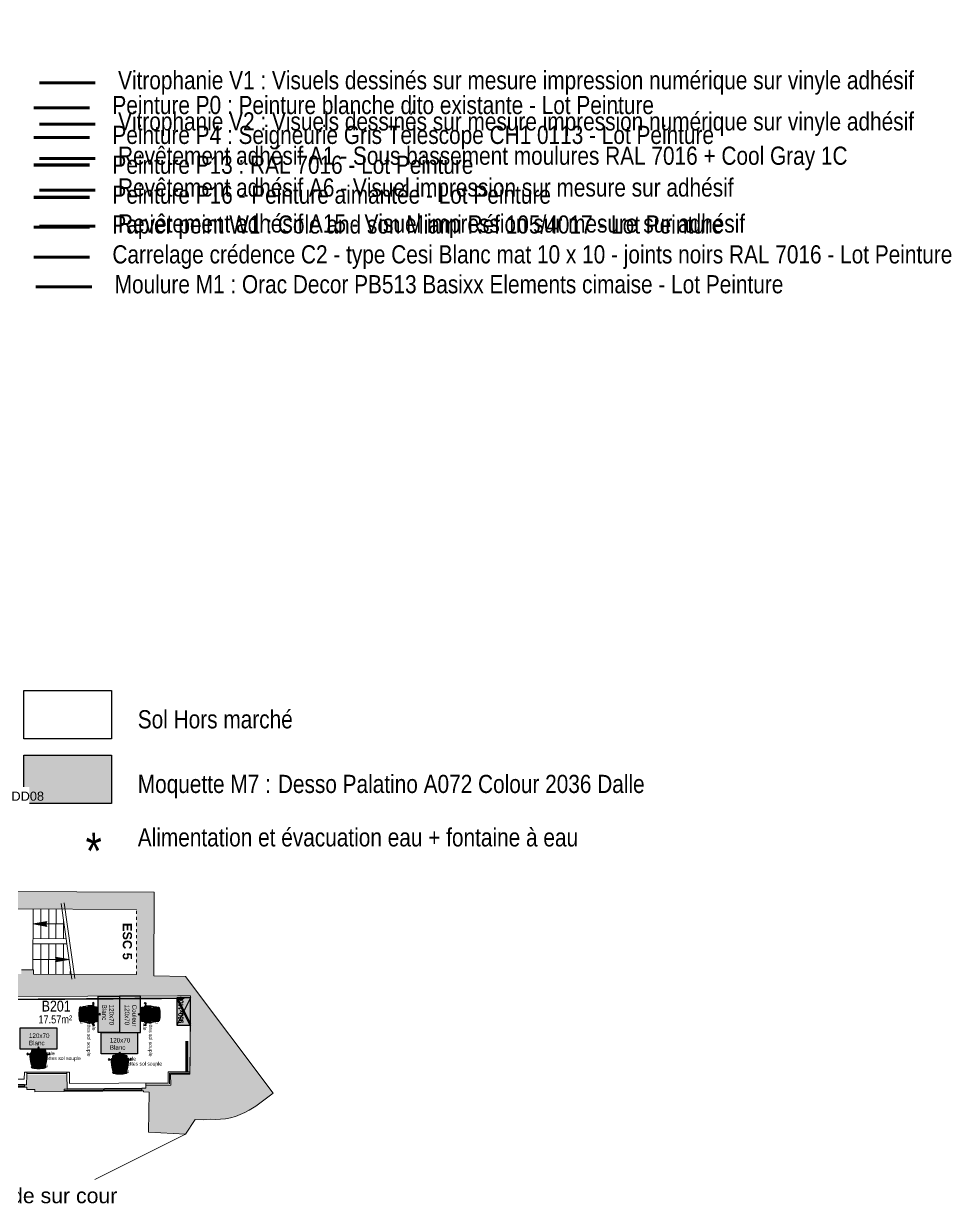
# Model space of a CAD drawing. Extents: x -29.7 to 23.3, y -8.6 to 57.6.
# Drawn here: x -7.77 to 22.75, y 18.77 to 57.59 of the extents above; entities that cross this region are included whole.
import ezdxf
from ezdxf import colors
from ezdxf.entities.mleader import LeaderData, LeaderLine
from ezdxf.enums import TextEntityAlignment as Align
from ezdxf.math import Vec2, Vec3

# ---------------------------------------------------------------- set-up
doc = ezdxf.new("R2010")
doc.units = 0
doc.header["$LTSCALE"] = 0.001
for name, pattern in [('AXES2', [28.575, 19.05, -3.175, 3.175, -3.175]), ('CACHE', [0.375, 0.25, -0.125]), ('CACHE2', [4.7625, 3.175, -1.5875]), ('HIDDEN', [9.525, 6.35, -3.175])]:
    doc.linetypes.add(name, pattern=pattern)
doc.layers.get('0').update_dxf_attribs({"lineweight": 5})
for name, color, linetype in [('01-FAC_CHASSIS EXI', 4, 'Continuous'), ('01-STR_MACONNERIE_HACH', 252, 'Continuous'), ('A-Etiq_Mob', 7, 'Continuous'), ('A-Etiquettes', 7, 'Continuous'), ('A-legende', 7, 'Continuous'), ('A-mobilier', 252, 'Continuous'), ('A-MobilierAQ', 7, 'Continuous'), ('A-num pièce', 1, 'Continuous')]:
    doc.layers.add(name, color=color, linetype=linetype)
doc.layers.add('02-ISOLATION', color=6, linetype='ISOLATION', lineweight=5)
for name, color, linetype, true_color in [('A-cote', 7, 'Continuous', 0x425746), ('A-Détails', 7, 'Continuous', 0x00a500), ('A-MOQUETTE', 7, 'Continuous', 0xe5ecff), ('A-signalétique', 7, 'Continuous', 0x666666), ('couleur siege', 1, 'Continuous', 0xff0000)]:
    doc.layers.add(name, color=color, linetype=linetype, true_color=true_color)
doc.layers.add('A-projet', color=7, linetype='Continuous', lineweight=5, true_color=0x5b6280)
doc.styles.add('ARIAL', font='arial.ttf')
doc.styles.add('COTE 100', font='arial.ttf', dxfattribs={"height": 0.15})
doc.styles.add('ROMAND', font='romand__.ttf', dxfattribs={"width": 0.7})
doc.styles.get("Standard").update_dxf_attribs({"font": 'ARIALN.TTF'})
doc.styles.add('Y_TXT_COT', font='arial.ttf', dxfattribs={"height": 0.2})
doc.linetypes.add('ISOLATION', pattern='A,0.00254,-2.54,[134,ltypeshp.shx,S=2.54,R=0,X=-2.54,Y=0],-5.08,[134,ltypeshp.shx,S=2.54,R=180,X=2.54,Y=0],-2.54', length=10.16254)

# ---------------------------------------------------------------- blocks, each defined once
blk = doc.blocks.new('Xref-R2-2018-11')
h = blk.add_hatch(color=256)
h.dxf.hatch_style = 1
h.paths.add_polyline_path([(-4.278, 21.178), (-4.728, 21.1), (-4.279, 21.017), (-4.306, 21.098)])
h = blk.add_hatch(color=256)
h.dxf.hatch_style = 1
h.paths.add_polyline_path([(-3.996, 19.846), (-3.546, 19.924), (-3.995, 20.007), (-3.968, 19.926)])
at = {"layer": '01-STR_MACONNERIE_HACH'}
h = blk.add_hatch(color=256, dxfattribs=at)
h.dxf.hatch_style = 1
h.paths.add_polyline_path([(-4.836, 16.136), (-4.936, 16.136), (-4.946, 15.806), (-5.016, 15.806), (-5.016, 15.726), (-4.932, 15.726), (-4.932, 15.652), (-4.669, 15.652), (-4.669, 15.576), (-3.706, 15.585), (-3.706, 15.665), (-3.613, 15.666), (-3.617, 16.14)], flags=17)
h.paths.add_polyline_path([(-7.925, 16.194), (-9.339, 16.216), (-9.312, 17.916), (-7.898, 17.894)], flags=16)
h.paths.add_polyline_path([(-13.248, 17.273), (-13.246, 17.355), (-13.326, 17.357), (-13.329, 17.259), (-13.391, 17.26), (-13.399, 16.927), (-13.508, 16.93), (-13.541, 15.475), (-12.378, 15.485), (-12.099, 15.493), (-12.101, 15.595), (-11.795, 15.597), (-11.795, 15.651), (-11.705, 15.652), (-11.706, 15.732), (-11.796, 15.731), (-11.8, 16.273), (-12.641, 16.267), (-12.618, 17.258)])
h.paths.add_polyline_path([(-13.084, 23.877), (-13.082, 23.941), (-13.242, 23.944), (-13.268, 22.819), (-13.108, 22.816), (-13.107, 22.86), (-12.437, 22.845), (-12.414, 23.862)])
h.paths.add_polyline_path([(-13.016, 26.879), (-13.015, 26.929), (-13.175, 26.932), (-13.2, 25.804), (-13.04, 25.801), (-13.039, 25.847), (-12.369, 25.832), (-12.346, 26.864)])
h.paths.add_polyline_path([(-12.948, 29.884), (-12.947, 29.93), (-13.107, 29.934), (-13.132, 28.82), (-12.972, 28.816), (-12.971, 28.858), (-12.301, 28.843), (-12.278, 29.869)])
h.paths.add_polyline_path([(-12.881, 32.88), (-12.88, 32.926), (-13.04, 32.93), (-13.065, 31.819), (-12.905, 31.816), (-12.904, 31.857), (-12.234, 31.842), (-12.211, 32.865)])
h.paths.add_polyline_path([(-13.176, 42.149), (-13.174, 42.214), (-13.234, 42.215), (-13.236, 42.139), (-13.323, 42.141), (-13.332, 41.765), (-13.293, 41.764), (-13.3, 41.46), (-13.379, 41.462), (-13.385, 41.218), (-13.41, 41.218), (-13.432, 40.253), (-13.407, 40.252), (-13.412, 40.01), (-13.333, 40.008), (-13.34, 39.7), (-13.378, 39.701), (-13.387, 39.33), (-13.299, 39.328), (-13.301, 39.239), (-13.241, 39.237), (-13.24, 39.299), (-12.971, 39.293), (-12.907, 42.142)])
h.paths.add_polyline_path([(-13.135, 46.627), (-13.137, 46.538), (-13.224, 46.54), (-13.233, 46.163), (-13.194, 46.162), (-13.201, 45.865), (-13.28, 45.867), (-13.285, 45.627), (-13.311, 45.628), (-13.333, 44.653), (-13.307, 44.652), (-13.313, 44.402), (-13.234, 44.4), (-13.241, 44.095), (-13.279, 44.096), (-13.288, 43.725), (-13.2, 43.724), (-13.202, 43.625), (-13.142, 43.623), (-13.141, 43.688), (-12.9, 43.683), (-12.835, 46.552), (-13.076, 46.557), (-13.075, 46.625)])
h.paths.add_polyline_path([(-6.323, 34.217), (-6.318, 30.636), (-5.789, 30.637), (-5.774, 34.215)])
h.paths.add_polyline_path([(-6.326, 35.617), (-6.325, 35.257), (-5.77, 35.255), (-5.768, 35.615)])
edge = h.paths.add_edge_path()
edge.add_line((-7.877, 36.208), (-7.797, 36.208))
edge.add_line((-7.797, 36.208), (-7.796, 36.325))
edge.add_line((-7.796, 36.325), (-7.716, 36.325))
edge.add_line((-7.716, 36.325), (-7.728, 36.874))
edge.add_line((-7.728, 36.874), (-13.022, 37.036))
edge.add_line((-13.022, 37.036), (-13.006, 37.754))
edge.add_line((-13.006, 37.754), (-13.275, 37.76))
edge.add_line((-13.275, 37.76), (-13.273, 37.835))
edge.add_line((-13.273, 37.835), (-13.333, 37.837))
edge.add_line((-13.333, 37.837), (-13.335, 37.741))
edge.add_line((-13.335, 37.741), (-13.422, 37.743))
edge.add_line((-13.422, 37.743), (-13.431, 37.366))
edge.add_line((-13.431, 37.366), (-13.392, 37.365))
edge.add_line((-13.392, 37.365), (-13.399, 37.058))
edge.add_line((-13.399, 37.058), (-13.479, 37.059))
edge.add_line((-13.479, 37.059), (-13.484, 36.813))
edge.add_line((-13.484, 36.813), (-13.506, 36.813))
edge.add_line((-13.506, 36.813), (-13.53, 35.762))
edge.add_line((-13.53, 35.762), (-13.508, 35.761))
edge.add_line((-13.508, 35.761), (-13.515, 35.431))
edge.add_line((-13.515, 35.431), (-12.983, 35.419))
edge.add_line((-12.983, 35.419), (-12.997, 34.816))
edge.add_line((-12.997, 34.816), (-12.837, 34.813))
edge.add_line((-12.837, 34.813), (-12.836, 34.849))
edge.add_line((-12.836, 34.849), (-12.166, 34.834))
edge.add_line((-12.166, 34.834), (-12.133, 36.304))
edge.add_line((-12.133, 36.304), (-7.877, 36.208))
h.paths.add_polyline_path([(-8.156, 18.282), (-8.721, 18.295), (-9.364, 18.31), (-9.367, 18.179), (-9.658, 18.182), (-9.701, 16.288), (-10.32, 16.284), (-10.316, 15.742), (-10.395, 15.742), (-10.394, 15.662), (-10.316, 15.662), (-10.316, 15.608), (-9.982, 15.61), (-9.973, 15.506), (-6.787, 15.534), (-6.787, 15.646), (-6.432, 15.647), (-6.433, 15.722), (-6.324, 15.722), (-6.324, 15.802), (-6.386, 15.803), (-6.387, 16.245), (-7.627, 16.242), (-7.62, 16.686), (-7.917, 16.691), (-7.904, 17.516), (-7.607, 17.511), (-7.595, 18.271), (-7.853, 18.275)])
h.paths.add_polyline_path([(-9.694, 50.263), (-6.382, 50.282), (-6.382, 49.872), (-6.372, 48.192), (-6.412, 48.082), (-6.4, 45.982), (-6.396, 45.982), (-6.395, 45.882), (-6.389, 45.882), (-6.371, 42.702), (-6.37, 42.702), (-6.37, 42.602), (-6.37, 42.602), (-6.325, 36.831), (-6.39, 36.833), (-6.387, 36.327), (-6.327, 36.327), (-6.327, 36.157), (-5.766, 36.155), (-5.763, 36.865), (-5.789, 36.865), (-5.862, 50.72), (-13.17, 50.678), (-13.239, 47.632), (-13.199, 47.631), (-13.206, 47.338), (-13.119, 47.336), (-13.121, 47.216), (-13.061, 47.215), (-13.06, 47.277), (-12.819, 47.272), (-12.761, 47.906), (-12.774, 50.156), (-10.914, 50.166), (-10.914, 50.263)])
edge = h.paths.add_edge_path()
edge.add_line((-5.735, 19.559), (-6.3, 19.558))
edge.add_line((-6.3, 19.558), (-6.3, 19.317))
edge.add_line((-6.3, 19.317), (-6.3, 19.317))
edge.add_line((-6.3, 19.317), (-6.3, 19.197))
edge.add_line((-6.3, 19.197), (-6.3, 19.197))
edge.add_line((-6.3, 19.197), (-6.299, 18.712))
edge.add_line((-6.299, 18.712), (0.021, 18.73))
edge.add_line((0.021, 18.73), (0.451, 18.732))
edge.add_line((0.451, 18.732), (0.449, 18.425))
edge.add_line((0.449, 18.425), (0.433, 16.685))
edge.add_line((0.433, 16.685), (0.428, 16.15))
edge.add_line((0.428, 16.15), (-0.002, 16.15))
edge.add_line((-0.002, 16.15), (-0.207, 16.15))
edge.add_line((-0.207, 16.15), (-0.204, 15.792))
edge.add_line((-0.204, 15.792), (-1.023, 15.785))
edge.add_line((-1.023, 15.785), (-1.023, 15.69))
edge.add_line((-1.023, 15.69), (-1.15, 15.689))
edge.add_line((-1.15, 15.689), (-1.149, 15.609))
edge.add_line((-1.149, 15.609), (-1.102, 15.61))
edge.add_line((-1.102, 15.61), (-1.102, 15.568))
edge.add_line((-1.102, 15.568), (-0.915, 15.565))
edge.add_line((-0.915, 15.565), (-0.933, 14.246))
edge.add_line((-0.933, 14.246), (0.286, 14.181))
edge.add_line((0.286, 14.181), (0.599, 14.665))
edge.add_line((0.599, 14.665), (0.871, 14.653))
edge.add_line((0.871, 14.653), (1.106, 14.67))
edge.add_arc((1.275, 16.782), 2.119, 265.4303, 301.2709)
edge.add_arc((40.798, -48.297), 74.021, 121.07038, 121.27092, ccw=False)
edge.add_line((2.596, 15.105), (3.168, 15.533))
edge.add_line((3.168, 15.533), (0.286, 19.372))
edge.add_line((0.286, 19.372), (-0.76, 19.393))
edge.add_line((-0.76, 19.393), (-0.747, 22.141))
edge.add_line((-0.747, 22.141), (-5.843, 22.165))
edge.add_line((-5.843, 22.165), (-5.797, 28.561))
edge.add_line((-5.797, 28.561), (-5.793, 29.513))
edge.add_line((-5.793, 29.513), (-6.316, 29.517))
edge.add_line((-6.316, 29.517), (-6.302, 20.548))
edge.add_line((-6.302, 20.548), (-5.73, 20.549))
edge.add_line((-5.73, 20.549), (-5.727, 21.265))
edge.add_line((-5.727, 21.265), (-5.527, 21.264))
edge.add_line((-5.527, 21.264), (-5.526, 21.589))
edge.add_line((-5.526, 21.589), (-1.324, 21.57))
edge.add_line((-1.324, 21.57), (-1.334, 19.428))
edge.add_line((-1.334, 19.428), (-4.716, 19.444))
edge.add_line((-4.716, 19.444), (-4.715, 19.584))
edge.add_line((-4.715, 19.584), (-5.115, 19.586))
edge.add_line((-5.115, 19.586), (-5.116, 19.446))
edge.add_line((-5.116, 19.446), (-5.736, 19.449))
edge.add_line((-5.736, 19.449), (-5.735, 19.559))
for p, q in [((-5.526, 21.589), (-1.324, 21.57)), ((-4.726, 21.585), (-4.735, 19.584)), ((-4.47, 21.584), (-4.475, 20.613)), ((-4.211, 21.583), (-4.215, 20.612)), ((-3.975, 21.582), (-3.98, 20.611)), ((-3.708, 21.095), (-4.306, 21.098)), ((-3.729, 21.247), (-3.732, 20.609)), ((-4.73, 20.614), (-3.641, 20.609)), ((-4.731, 20.441), (-3.617, 20.436)), ((-4.475, 20.44), (-4.48, 19.443)), ((-4.216, 20.439), (-4.22, 19.442)), ((-3.981, 20.437), (-3.985, 19.441)), ((-3.733, 20.436), (-3.738, 19.44)), ((-4.733, 19.93), (-3.968, 19.926)), ((-5.115, 19.586), (-4.715, 19.584)), ((-4.716, 19.444), (-1.334, 19.428)), ((-3.505, 19.633), (-3.506, 19.438)), ((-6.299, 18.712), (0.021, 18.73)), ((0.433, 16.685), (0.449, 18.425)), ((-3.617, 16.14), (-3.613, 15.666)), ((-0.002, 16.15), (-0.207, 16.15)), ((-3.706, 15.665), (-3.613, 15.666)), ((-3.706, 15.585), (-3.706, 15.665)), ((-1.15, 15.689), (-1.023, 15.69)), ((-1.023, 15.69), (-1.023, 15.785)), ((-2.701, 12.691), (0.286, 14.181))]:
    blk.add_line(p, q)
for points in [[(3.168, 15.533), (0.286, 19.372), (-0.76, 19.393), (-0.747, 22.141), (-5.843, 22.165)], [(-3.456, 19.282), (-3.802, 21.772)], [(-3.357, 19.296), (-3.703, 21.786)], [(-4.716, 19.444), (-4.715, 19.584)], [(0.021, 18.73), (0.451, 18.732)], [(0.021, 18.73), (0.451, 18.732), (0.433, 16.685), (0.428, 16.15)], [(0.428, 16.15), (0.449, 18.425)], [(-4.936, 16.136), (-4.946, 15.806)], [(-0.207, 16.15), (-0.204, 15.792), (-1.023, 15.785)], [(-0.207, 16.15), (0.428, 16.15)], [(-5.016, 15.726), (-5.016, 15.806)], [(-5.016, 15.806), (-4.946, 15.806)], [(-5.016, 15.726), (-4.932, 15.726)], [(-4.932, 15.652), (-4.932, 15.726)], [(-4.932, 15.652), (-4.669, 15.652), (-4.669, 15.576)], [(-4.669, 15.576), (-3.706, 15.585)], [(-1.149, 15.609), (-1.15, 15.689)], [(-1.149, 15.609), (-1.102, 15.61), (-1.102, 15.568)], [(-0.933, 14.246), (-0.915, 15.565), (-1.102, 15.568)]]:
    blk.add_lwpolyline(points)
at = {"linetype": 'CACHE2'}
blk.add_lwpolyline([(-1.334, 19.428), (-1.324, 21.57)], dxfattribs=at)
for points in [[(-4.278, 21.178), (-4.728, 21.1), (-4.279, 21.017), (-4.306, 21.098), (-4.278, 21.178)], [(-3.996, 19.846), (-3.546, 19.924), (-3.995, 20.007), (-3.968, 19.926), (-3.996, 19.846)]]:
    blk.add_lwpolyline(points, close=True)
blk.add_lwpolyline([(-0.933, 14.246), (0.286, 14.181), (0.599, 14.665), (0.871, 14.653), (0.871, 14.653), (1.106, 14.67, 0.157672), (2.375, 14.971, -0.000875), (2.596, 15.105), (3.168, 15.533)], format="xyb")
at = {"layer": '01-FAC_CHASSIS EXI', "linetype": 'Continuous'}
for p, q in [((-6.324, 15.762), (-5.016, 15.766)), ((-3.706, 15.625), (-1.15, 15.649))]:
    blk.add_line(p, q, dxfattribs=at)
at = {"layer": '01-FAC_CHASSIS EXI'}
for p, q in [((-1.149, 15.609), (-3.706, 15.585)), ((-3.613, 15.666), (-1.15, 15.689))]:
    blk.add_line(p, q, dxfattribs=at)
for points in [[(-5.016, 15.806), (-6.324, 15.802)], [(-5.016, 15.726), (-6.324, 15.719)]]:
    blk.add_lwpolyline(points, dxfattribs=at)
at = {"layer": '02-ISOLATION', "linetype": 'Continuous'}
for points in [[(-7.626, 16.322), (-6.308, 16.325), (-6.307, 15.985), (-5.021, 15.989), (-5.014, 16.216), (-3.538, 16.22), (-3.534, 15.841), (-0.284, 15.872), (-0.284, 16.23), (0.428, 16.23)], [(-4.936, 16.136), (-4.937, 16.216)], [(-3.617, 16.14), (-3.617, 16.22)], [(-1.023, 15.785), (-1.024, 15.865)]]:
    blk.add_lwpolyline(points, dxfattribs=at)
at = {"layer": '02-ISOLATION', "linetype": 'ISOLATION', "ltscale": 0.004}
for points in [[(-4.936, 16.176), (-3.617, 16.18)], [(-1.024, 15.825), (-0.244, 15.832), (-0.248, 16.19), (0.428, 16.19)]]:
    blk.add_lwpolyline(points, dxfattribs=at)
at = {"style": 'ARIAL'}
blk.add_text('Vide sur cour', height=0.5, dxfattribs=at).set_placement((-6.075, 11.908))
at = {"insert": (-1.479, 21.128), "char_height": 0.3, "width": 1.4724, "attachment_point": 1, "rotation": 269.9558, "style": 'COTE 100'}
blk.add_mtext('{\\fArial|b1|i0|c0|p34;ESC 5}', dxfattribs=at)
blk = doc.blocks.new('chaise')
at = {"layer": 'A-mobilier', "ltscale": 0.1, "true_color": 0xc7c8ca}
h = blk.add_hatch(color=9, dxfattribs=at)
h.dxf.hatch_style = 1
h.paths.add_polyline_path([(0.272, 0.456, 0.30076), (0.236, 0.489, 0.043342), (0.008, 0.509, 0.043342), (-0.219, 0.489, 0.300759), (-0.255, 0.456, 0.09791), (-0.223, 0.027, 0.292085), (-0.207, 0.013, 0.040929), (0.008, -0.005, 0.040929), (0.223, 0.013, 0.292085), (0.239, 0.027, 0.09791)])
h.paths.add_polyline_path([(0.159, -0.024, 0.015765), (0.008, -0.018, 0.016739), (-0.152, -0.025), (-0.19, -0.069), (-0.218, -0.103, 0.040824), (-0.213, -0.142, 0.054873), (0.008, -0.167, 0.054873), (0.23, -0.142, 0.02252), (0.233, -0.121), (0.219, -0.101)])
h.paths.add_polyline_path([(0.191, -0.026, 0.003373), (0.159, -0.024), (0.219, -0.101), (0.233, -0.121, 0.02535), (0.235, -0.097)])
h.paths.add_polyline_path([(0.226, -0.03, 0.0036), (0.191, -0.026), (0.235, -0.097, 0.0714)])
h.paths.add_polyline_path([(-0.152, -0.025, 0.003505), (-0.185, -0.027), (-0.196, -0.043), (-0.217, -0.075, 0.030269), (-0.218, -0.103), (-0.19, -0.069)])
h.paths.add_polyline_path([(-0.185, -0.027, 0.002494), (-0.209, -0.03, 0.048116), (-0.217, -0.075), (-0.196, -0.043)], flags=17)
at = {"layer": 'A-mobilier'}
for p, q in [((0.004, 0.509), (0.006, 0.543)), ((0.022, 0.558), (0.023, 0.509)), ((-0.374, 0.349), (-0.308, 0.33)), ((-0.308, 0.308), (-0.363, 0.33)), ((-0.292, 0.326), (-0.283, 0.323)), ((-0.262, 0.365), (-0.287, 0.365)), ((-0.263, 0.345), (-0.272, 0.345)), ((0.279, 0.365), (0.303, 0.365)), ((0.279, 0.345), (0.288, 0.345)), ((0.279, 0.31), (0.309, 0.317)), ((0.309, 0.293), (0.279, 0.282)), ((0.324, 0.32), (0.378, 0.334)), ((0.398, 0.325), (0.324, 0.298)), ((-0.242, -0.066), (-0.241, -0.066)), ((-0.19, -0.069), (-0.219, -0.105)), ((-0.217, -0.075), (-0.196, -0.043)), ((0.233, -0.121), (0.219, -0.101)), ((0.258, -0.066), (0.257, -0.066))]:
    blk.add_line(p, q, dxfattribs=at)
at = {"layer": 'A-mobilier', "linetype": 'HIDDEN'}
for p, q in [((-0.263, 0.29), (-0.293, 0.302)), ((-0.283, 0.323), (-0.263, 0.317)), ((-0.196, -0.043), (-0.185, -0.027)), ((-0.152, -0.025), (-0.19, -0.069)), ((0.219, -0.101), (0.159, -0.024)), ((0.191, -0.026), (0.235, -0.097))]:
    blk.add_line(p, q, dxfattribs=at)
at = {"layer": 'A-mobilier'}
for points in [[(-0.024, 0.57), (0.006, 0.543), (0.034, 0.572), (0.003, 0.6)], [(-0.398, 0.31), (-0.363, 0.331), (-0.383, 0.366), (-0.418, 0.345)], [(0.395, 0.371), (0.378, 0.334), (0.415, 0.317), (0.432, 0.354)]]:
    blk.add_lwpolyline(points, close=True, dxfattribs=at)
for points in [[(-0.243, -0.109), (-0.259, -0.113), (-0.25, -0.153), (-0.237, -0.15)], [(0.255, -0.145), (0.275, -0.147), (0.28, -0.107), (0.259, -0.105)]]:
    blk.add_lwpolyline(points, dxfattribs=at)
for centre, radius, start, end in [((0.845, 0.323), 1.108, 173.1278, 195.4958), ((0.845, 0.323), 1.103, 173.7387, 195.3268), ((-0.212, 0.445), 0.0447, 99.9272, 166.8835), ((-0.203, 0.434), 0.0495, 115.9014, 169.3298), ((-0.019, -0.687), 1.184, 88.7046, 100.0235), ((0.008, -0.811), 1.32, 90, 99.927), ((0.008, -0.811), 1.32, 80.073, 90), ((0.035, -0.687), 1.184, 79.9765, 91.2954), ((-0.829, 0.323), 1.103, 344.6732, 6.2613), ((0.228, 0.445), 0.0447, 13.1165, 80.0728), ((-0.829, 0.323), 1.108, 344.5042, 6.8722), ((0.219, 0.434), 0.0495, 10.6702, 64.0986), ((1.039, 0.304), 1.347, 178.2197, 195.2822), ((-0.287, 0.345), 0.02, 90, 178.2197), ((0.842, 0.272), 1.135, 177.2781, 195.5028), ((-0.272, 0.325), 0.02, 90, 177.2781), ((-0.207, -0.008), 0.02, 80.7555, 159.0187), ((-0.204, 0.032), 0.02, 195.4958, 260.6251), ((0.02, -0.095), 0.243, 156.8702, 192.2258), ((-0.2, 0.037), 0.02, 195.3268, 260.7665), ((0.008, 1.315), 1.32, 260.6251, 270), ((-0.186, -0.008), 0.02, 114.7785, 159.0187), ((0.008, 1.315), 1.315, 260.7665, 270), ((0.008, 1.315), 1.315, 270, 279.2335), ((0.008, 1.315), 1.32, 270, 279.3749), ((0.202, -0.008), 0.02, 20.9813, 65.2215), ((0.216, 0.037), 0.02, 279.2335, 344.6732), ((0.223, -0.008), 0.02, 20.9813, 99.2445), ((-0.003, -0.095), 0.243, 347.7742, 23.1298), ((0.22, 0.032), 0.02, 279.3749, 344.5042), ((-0.826, 0.272), 1.135, 344.4972, 2.7219), ((-1.023, 0.304), 1.347, 344.7178, 1.7803), ((0.288, 0.325), 0.02, 2.7219, 90), ((0.303, 0.345), 0.02, 1.7803, 90), ((-0.241, -0.046), 0.02, 195.2822, 270), ((-0.233, -0.026), 0.02, 195.5028, 252.7294), ((0.02, -0.095), 0.263, 159.0187, 193.9621), ((-0.22, -0.145), 0.02, 218.589, 257.0335), ((0.01, 0.853), 1.044, 257.0335, 269.9004), ((0.02, -0.095), 0.238, 164.1556, 191.4603), ((0.01, 0.853), 1.024, 257.1546, 269.8984), ((0.031, -2.412), 2.399, 90.5363, 95.8288), ((0.01, 0.853), 1.019, 257.3346, 269.8979), ((0.031, -2.412), 2.394, 90.5374, 95.7482), ((-0.014, -2.412), 2.399, 84.1712, 89.4637), ((-0.014, -2.412), 2.394, 84.2518, 89.4626), ((0.006, 0.853), 1.019, 270.1021, 282.6654), ((0.006, 0.853), 1.024, 270.1016, 282.8454), ((0.006, 0.853), 1.044, 270.0996, 282.9665), ((-0.003, -0.095), 0.238, 348.5397, 15.8444), ((0.236, -0.145), 0.02, 282.9665, 321.411), ((-0.003, -0.095), 0.263, 346.0379, 20.9813), ((0.249, -0.026), 0.02, 287.2706, 344.4972), ((0.257, -0.046), 0.02, 270, 344.7178)]:
    blk.add_arc(centre, radius, start, end, dxfattribs=at)
blk = doc.blocks.new('SiègeT1')
at = {"layer": 'couleur siege', "true_color": 0x8a6689}
for points in [[(-0.208, -0.236), (-0.225, -0.22), (-0.234, -0.197), (-0.236, -0.14), (-0.238, -0.076), (-0.234, -0.012), (-0.228, 0.045), (-0.218, 0.102), (-0.211, 0.132), (-0.201, 0.169), (-0.197, 0.177), (-0.184, 0.18), (-0.12, 0.188), (-0.049, 0.193), (0.009, 0.195), (0.077, 0.193), (0.132, 0.188), (0.169, 0.183), (0.191, 0.179), (0.199, 0.177), (0.204, 0.173), (0.207, 0.164), (0.219, 0.115), (0.231, 0.045), (0.237, -0.005), (0.241, -0.063), (0.241, -0.105), (0.24, -0.159), (0.236, -0.197), (0.235, -0.21), (0.229, -0.22), (0.222, -0.229), (0.213, -0.234), (0.207, -0.236), (0.175, -0.242), (0.114, -0.248), (0.051, -0.251), (-0.05, -0.252), (-0.126, -0.247), (-0.191, -0.238)], [(-0.194, 0.224), (-0.077, 0.21), (0.039, 0.212), (0.155, 0.217), (0.198, 0.222), (0.203, 0.244), (0.204, 0.282), (0.201, 0.321), (0.123, 0.338), (0.039, 0.343), (-0.023, 0.345), (-0.098, 0.338), (-0.149, 0.331), (-0.196, 0.322), (-0.202, 0.3), (-0.201, 0.265)]]:
    blk.add_hatch(color=8, dxfattribs=at).paths.add_polyline_path(points)
at = {"extrusion": (0, 0, -1), "xscale": 0.8999999999999986, "yscale": 0.8999999999999986, "zscale": -0.9, "rotation": 180}
blk.add_blockref('chaise', (0.005, 0.195), dxfattribs=at)
at = {"layer": 'A-Etiq_Mob', "style": 'ROMAND', "width": 0.7}
for tag, p in [('PIETEMENT', (-0.091, -0.031)), ('FINITION', (-0.079, 0.177)), ('COULEUR', (-0.104, -0.424)), ('ASSISE', (-0.088, -0.224))]:
    blk.add_attdef(tag, p, '', height=0.15, dxfattribs=at)
blk = doc.blocks.new('Poste127Couleur')
at = {"transparency": 33554582}
h = blk.add_hatch(color=256, dxfattribs=at)
h.dxf.hatch_style = 1
h.set_gradient(color1=(169, 83, 160), color2=(255, 246, 230), tint=1, name='CURVED')
h.paths.add_polyline_path([(0, 0.703), (0, 0.003), (1.2, 0.003), (1.2, 0.703)])
blk.add_lwpolyline([(0, 0.7), (0, 0), (1.2, 0), (1.2, 0.7)], close=True)
at = {"layer": 'A-Etiq_Mob'}
for tag, p in [('STRATIFIE', (0.284, 0.421)), ('DIM', (0.284, 0.18))]:
    blk.add_attdef(tag, p, '', height=0.15, dxfattribs=at)
blk = doc.blocks.new('Poste127')
at = {"transparency": 33554582}
h = blk.add_hatch(color=256, dxfattribs=at)
h.dxf.hatch_style = 1
h.set_gradient(color1=(199, 200, 202), color2=(255, 246, 230), tint=1, name='CURVED')
h.paths.add_polyline_path([(0, 0.7), (0, 0), (1.2, 0), (1.2, 0.7)])
blk.add_lwpolyline([(0, 0.7), (0, 0), (1.2, 0), (1.2, 0.7)], close=True)
at = {"layer": 'A-Etiq_Mob'}
for tag, p in [('FINITION', (0.284, 0.421)), ('DIM', (0.284, 0.18))]:
    blk.add_attdef(tag, p, '', height=0.15, dxfattribs=at)
blk = doc.blocks.new('armoire90Réhausse')
at = {"true_color": 0xfdedc9}
h = blk.add_hatch(color=254, dxfattribs=at)
h.dxf.hatch_style = 1
h.paths.add_polyline_path([(0, 0.45), (0, 0), (0.9, 0), (0.9, 0.45)])
blk.add_lwpolyline([(0, 0.45), (0, 0), (0.9, 0), (0.9, 0.45)], close=True)
for points in [[(0.9, 0), (0, 0.45)], [(0.9, 0.45), (0, 0)], [(0.855, 0.45), (0, 0.022)], [(0.9, 0.428), (0.045, 0)]]:
    blk.add_lwpolyline(points)
at = {"layer": 'A-Etiq_Mob', "style": 'ROMAND', "width": 0.7}
for tag, p in [('DIMENSION', (0.068, 0.242)), ('FINITION', (0.068, 0.001)), ('PORTES', (0.068, -0.239))]:
    blk.add_attdef(tag, p, '', height=0.15, dxfattribs=at)

msp = doc.modelspace()

# ---------------------------------------------------------------- hatches: boundary and pattern name
at = {"layer": 'A-MOQUETTE', "ltscale": 0.01, "true_color": 0xd9ffb3}
h = msp.add_hatch(color=61, dxfattribs=at)
h.dxf.hatch_style = 1
h.paths.add_polyline_path([(-7.756, 33.516), (-4.872, 33.516), (-4.872, 31.924), (-7.756, 31.924)])

# ---------------------------------------------------------------- linework, layer by layer
at = {"layer": 'A-Etiquettes', "color": 231, "true_color": 0xfd5db5, "const_width": 0.1}
msp.add_lwpolyline([(-2.394, 23.114), (-2.394, 24.114)], dxfattribs=at)
at = {"layer": 'A-legende', "linetype": 'CACHE', "ltscale": 1000, "const_width": 0.1}
msp.add_lwpolyline([(-7.44, 54.82), (-5.597, 54.82)], dxfattribs=at)
at = {"layer": 'A-legende', "color": 151, "linetype": 'CACHE', "ltscale": 2000, "true_color": 0xa4b6e5, "const_width": 0.1}
msp.add_lwpolyline([(-7.44, 53.837), (-5.597, 53.837)], dxfattribs=at)
at = {"layer": 'A-legende', "color": 5, "linetype": 'CACHE', "ltscale": 1000, "true_color": 0x1100ff, "const_width": 0.1}
msp.add_lwpolyline([(-7.44, 52.936), (-5.597, 52.936)], dxfattribs=at)
at = {"layer": 'A-legende', "color": 205, "linetype": 'CACHE', "ltscale": 2000, "true_color": 0x8546b9}
for points, const_width in [([(-7.44, 51.872), (-5.597, 51.872)], 0.1), ([(-2.479, 25.52), (-8.418, 25.479)], 0.05)]:
    msp.add_lwpolyline(points, dxfattribs=dict(at, const_width=const_width))
at = {"layer": 'A-legende', "color": 71, "linetype": 'AXES2', "ltscale": 50, "true_color": 0xbfff7f, "const_width": 0.1}
msp.add_lwpolyline([(-7.44, 50.889), (-5.597, 50.889)], dxfattribs=at)
at = {"layer": 'A-legende', "color": 1, "linetype": 'CACHE2', "ltscale": 200, "true_color": 0xff0000, "const_width": 0.1}
msp.add_lwpolyline([(-7.44, 49.906), (-5.597, 49.906)], dxfattribs=at)
at = {"layer": 'A-legende', "color": 39, "linetype": 'CACHE2', "ltscale": 100, "true_color": 0x663d19, "const_width": 0.1}
msp.add_lwpolyline([(-7.365, 48.923), (-5.522, 48.923)], dxfattribs=at)
at = {"layer": 'A-MOQUETTE', "color": 0}
for points in [[(-7.756, 35.644), (-4.872, 35.644), (-4.872, 34.052), (-7.756, 34.052)], [(-7.756, 33.516), (-4.872, 33.516), (-4.872, 31.924), (-7.756, 31.924)]]:
    msp.add_lwpolyline(points, close=True, dxfattribs=at)
at = {"layer": 'A-signalétique', "color": 1, "linetype": 'CACHE', "ltscale": 2000, "true_color": 0xff0000, "const_width": 0.1}
msp.add_lwpolyline([(-7.254, 55.637), (-5.411, 55.637)], dxfattribs=at)
at = {"layer": 'A-signalétique', "color": 93, "linetype": 'CACHE', "ltscale": 2000, "true_color": 0x6dd544, "const_width": 0.1}
msp.add_lwpolyline([(-7.254, 54.281), (-5.411, 54.281)], dxfattribs=at)
at = {"layer": 'A-signalétique', "color": 253, "linetype": 'AXES2', "ltscale": 50, "true_color": 0x999999, "const_width": 0.1}
msp.add_lwpolyline([(-7.254, 53.152), (-5.411, 53.152)], dxfattribs=at)
at = {"layer": 'A-signalétique', "color": 132, "linetype": 'AXES2', "ltscale": 50, "true_color": 0x18c9c0, "const_width": 0.1}
msp.add_lwpolyline([(-7.254, 52.106), (-5.411, 52.106)], dxfattribs=at)
at = {"layer": 'A-signalétique', "color": 1, "linetype": 'AXES2', "ltscale": 50, "true_color": 0xff0000, "const_width": 0.1}
msp.add_lwpolyline([(-7.254, 50.921), (-5.411, 50.921)], dxfattribs=at)

# ---------------------------------------------------------------- block references
at = {"layer": 'A-mobilier'}
ref = msp.add_blockref('SiègeT1', (-5.582, 24.994), dxfattribs=dict(at, xscale=-1, rotation=90))
ref.add_attrib('FINITION', 'Tissu', dxfattribs={"layer": 'A-Etiq_Mob', "height": 0.12, "rotation": 270}).set_placement((-5.948, 25.074), align=Align.BOTTOM_LEFT)
ref.add_attrib('ASSISE', 'Normale', dxfattribs={"layer": 'A-Etiq_Mob', "height": 0.12, "rotation": 270}).set_placement((-5.547, 25.083), align=Align.BOTTOM_LEFT)
ref.add_attrib('PIETEMENT', 'Roulettes sol souple', dxfattribs={"layer": 'A-Etiq_Mob', "height": 0.12, "rotation": 270}).set_placement((-5.709, 25.086), align=Align.BOTTOM_LEFT)
at = {"layer": 'A-mobilier', "ltscale": 0.1}
ref = msp.add_blockref('Poste127', (-4.617, 25.593), dxfattribs=dict(at, xscale=-1, rotation=90))
ref.add_attrib('STRATIFIE', 'Blanc', (-5.186, 25.309), dxfattribs={"layer": 'A-Etiq_Mob', "ltscale": 0.1, "height": 0.15, "rotation": 270})
ref.add_attrib('DIM', '120x70', (-4.945, 25.309), dxfattribs={"layer": 'A-Etiq_Mob', "ltscale": 0.1, "height": 0.15, "rotation": 270})
at = {"layer": 'A-mobilier', "ltscale": 0.1, "rotation": 270}
msp.add_blockref('Poste127Couleur', (-4.617, 25.593), dxfattribs=at).add_auto_attribs({'STRATIFIE': 'Couleur', 'DIM': '120x70'})
at = {"layer": 'A-mobilier'}
ref = msp.add_blockref('SiègeT1', (-3.651, 24.994), dxfattribs=dict(at, rotation=270))
ref.add_attrib('FINITION', 'Tissu', dxfattribs={"layer": 'A-Etiq_Mob', "height": 0.12, "rotation": 270}).set_placement((-3.474, 25.074), align=Align.BOTTOM_LEFT)
ref.add_attrib('ASSISE', 'Normale', dxfattribs={"layer": 'A-Etiq_Mob', "height": 0.12, "rotation": 270}).set_placement((-3.875, 25.083), align=Align.BOTTOM_LEFT)
ref.add_attrib('PIETEMENT', 'Roulettes sol souple', dxfattribs={"layer": 'A-Etiq_Mob', "height": 0.12, "rotation": 270}).set_placement((-3.682, 25.086), align=Align.BOTTOM_LEFT)
at = {"layer": 'A-mobilier', "ltscale": 0.1}
ref = msp.add_blockref('Poste127', (-7.874, 24.542), dxfattribs=dict(at, xscale=-1, rotation=180))
ref.add_attrib('STRATIFIE', 'Blanc', (-7.59, 23.973), dxfattribs={"layer": 'A-Etiq_Mob', "ltscale": 0.1, "height": 0.15})
ref.add_attrib('DIM', '120x70', (-7.59, 24.214), dxfattribs={"layer": 'A-Etiq_Mob', "ltscale": 0.1, "height": 0.15})
ref = msp.add_blockref('Poste127', (-5.217, 24.393), dxfattribs=dict(at, xscale=-1, rotation=180))
ref.add_attrib('STRATIFIE', 'Blanc', (-4.933, 23.824), dxfattribs={"layer": 'A-Etiq_Mob', "ltscale": 0.1, "height": 0.15})
ref.add_attrib('DIM', '120x70', (-4.933, 24.064), dxfattribs={"layer": 'A-Etiq_Mob', "ltscale": 0.1, "height": 0.15})
at = {"layer": 'A-mobilier'}
ref = msp.add_blockref('SiègeT1', (-7.276, 23.576), dxfattribs=dict(at, xscale=-1, rotation=180))
ref.add_attrib('FINITION', 'Tissu', dxfattribs={"layer": 'A-Etiq_Mob', "height": 0.12}).set_placement((-7.355, 23.21), align=Align.BOTTOM_LEFT)
ref.add_attrib('ASSISE', 'Normale', dxfattribs={"layer": 'A-Etiq_Mob', "height": 0.12}).set_placement((-7.364, 23.612), align=Align.BOTTOM_LEFT)
ref.add_attrib('PIETEMENT', 'Roulettes sol souple', dxfattribs={"layer": 'A-Etiq_Mob', "height": 0.12}).set_placement((-7.367, 23.45), align=Align.BOTTOM_LEFT)
ref = msp.add_blockref('SiègeT1', (-4.603, 23.396), dxfattribs=dict(at, xscale=-1, rotation=180))
ref.add_attrib('FINITION', 'Tissu', dxfattribs={"layer": 'A-Etiq_Mob', "height": 0.12}).set_placement((-4.682, 23.03), align=Align.BOTTOM_LEFT)
ref.add_attrib('ASSISE', 'Normale', dxfattribs={"layer": 'A-Etiq_Mob', "height": 0.12}).set_placement((-4.691, 23.432), align=Align.BOTTOM_LEFT)
ref.add_attrib('PIETEMENT', 'Roulettes sol souple', dxfattribs={"layer": 'A-Etiq_Mob', "height": 0.12}).set_placement((-4.695, 23.27), align=Align.BOTTOM_LEFT)
at = {"layer": 'A-MobilierAQ', "ltscale": 0.1, "rotation": 90}
msp.add_blockref('armoire90Réhausse', (-2.275, 24.637), dxfattribs=at).add_auto_attribs({'DIMENSION': '900x1100'})
at = {"layer": 'A-projet'}
msp.add_blockref('Xref-R2-2018-11', (-2.724, 6.869), dxfattribs=at)

# ---------------------------------------------------------------- texts
at = {"layer": 'A-cote', "color": 30, "insert": (-7.28, 24.955), "char_height": 0.2633, "attachment_point": 1, "rotation": 0.0792}
msp.add_mtext_dynamic_manual_height_columns('17.57m²', width=1.21952, gutter_width=12.5, heights=[0], dxfattribs=at)
at = {"layer": 'A-legende', "ltscale": 0.1, "char_height": 0.59757, "attachment_point": 1}
for s, width, insert in [('Peinture P0 : Peinture blanche dito existante - Lot Peinture', 20.62945, (-4.845, 55.209)), ('Peinture P4 : Seigneurie Gris Telescope CH1 0113 - Lot Peinture', 24.17388, (-4.845, 54.226)), ('Peinture P13 : RAL 7016 - Lot Peinture', 14.78249, (-4.845, 53.243)), ('Peinture P16 - Peinture aimantée - Lot Peinture', 21.81635, (-4.845, 52.26)), ('Papier peint W1 : Cole and son Miami Réf 105/4017 - Lot Peinture', 25.50437, (-4.845, 51.277)), ('Carrelage crédence C2 - type Cesi Blanc mat 10 x 10 - joints noirs RAL 7016 - Lot Peinture', 28.3587, (-4.845, 50.295)), ('Moulure M1 : Orac Decor PB513 Basixx Elements cimaise - Lot Peinture', 25.62118, (-4.77, 49.312)), ('Alimentation et évacuation eau + fontaine à eau', 14.78249, (-4.011, 31.113))]:
    msp.add_mtext_dynamic_manual_height_columns(s, width=width, gutter_width=12.5, heights=[0], dxfattribs=dict(at, insert=insert))
at = {"layer": 'A-legende', "color": 1, "ltscale": 0.1, "true_color": 0xff0000, "insert": (-5.726, 30.965), "char_height": 1.195, "attachment_point": 1}
msp.add_mtext_dynamic_manual_height_columns('*', width=0.59757, gutter_width=12.5, heights=[0], dxfattribs=at)
at = {"layer": 'A-MOQUETTE', "ltscale": 0.1, "insert": (-4.011, 34.998), "char_height": 0.59757, "attachment_point": 1}
msp.add_mtext_dynamic_manual_height_columns('\\A1;{\\C0;Sol Hors marché }', width=12.83926, gutter_width=12.5, heights=[0], dxfattribs=at)
at = {"layer": 'A-MOQUETTE', "color": 0, "ltscale": 0.1, "insert": (-4.011, 32.871), "char_height": 0.59757, "attachment_point": 1}
msp.add_mtext_dynamic_manual_height_columns('Moquette M7 :{\\fArial|b0|i0|c0|p34; }Desso Palatino A072 Colour 2036 Dalle', width=22.06793, gutter_width=12.5, heights=[0], dxfattribs=at)
at = {"layer": 'A-num pièce', "ltscale": 0.1, "insert": (-7.172, 25.44), "char_height": 0.3565, "attachment_point": 1}
msp.add_mtext_dynamic_manual_height_columns('B201', width=1.29845, gutter_width=12.5, heights=[0], dxfattribs=at)
at = {"layer": 'A-signalétique', "color": 0, "ltscale": 0.1, "char_height": 0.59757, "attachment_point": 1}
for s, width, insert in [('Vitrophanie V1 : Visuels dessinés sur mesure impression numérique sur vinyle adhésif ', 30.54995, (-4.659, 56.025)), ('Vitrophanie V2 : Visuels dessinés sur mesure impression numérique sur vinyle adhésif ', 30.54995, (-4.659, 54.67)), ('Revêtement adhésif A1 - Sous bassement moulures RAL 7016 + Cool Gray 1C ', 31.43771, (-4.659, 53.541)), ('Revêtement adhésif A6 - Visuel impression sur mesure sur adhésif ', 30.20557, (-4.659, 52.495)), ('Revêtement adhésif A15 - Visuel impression sur mesure sur adhésif ', 30.20557, (-4.659, 51.31))]:
    msp.add_mtext_dynamic_manual_height_columns(s, width=width, gutter_width=12.5, heights=[0], dxfattribs=dict(at, insert=insert))

# ---------------------------------------------------------------- next in the draw order: leaders
at = {"layer": 'A-Détails'}
ml = msp.add_multileader_mtext('Standard', dxfattribs=at)
ml.set_content('DD08', color=256, style='Y_TXT_COT')
ml.set_leader_properties()
ml.build(insert=Vec2(0, 0))
ml.multileader.update_dxf_attribs({"has_text_frame": 1, "text_left_attachment_type": 2, "text_right_attachment_type": 2, "dogleg_length": 1, "arrow_head_size": 0.25})
ctx = ml.context
ctx.base_point, ctx.char_height, ctx.arrow_head_size, ctx.landing_gap_size, ctx.plane_origin = Vec3(-8.266, 32.166), 0.3, 0.25, 0.1, Vec3(-11.711, 35.034)
ctx.left_attachment, ctx.right_attachment = 2, 2
notes = []
notes.append((ctx, [(0, (1, 1, 0), (-8.474, 32.166), (1, 0), 0.207, [(0, [(-9.13, 31.29)], 0, [])])]))
ctx.mtext.insert, ctx.mtext.rotation, ctx.mtext.width, ctx.mtext.defined_height, ctx.mtext.flow_direction = Vec3(-8.166, 32.319), 6.283185, 0.43654, 0.2, 5
ctx.mtext.has_bg_fill, ctx.mtext.bg_color, ctx.mtext.bg_scale_factor, ctx.mtext.bg_transparency, ctx.mtext.use_window_bg_color = 1, -1027028792, 1.5, 0, 1
for ctx, leaders in notes:
    for number, flags, end, landing, length, lines in leaders:
        leader = LeaderData()
        leader.index, (leader.has_last_leader_line, leader.has_dogleg_vector, leader.attachment_direction) = number, flags
        leader.last_leader_point, leader.dogleg_vector, leader.dogleg_length = Vec3(end), Vec3(landing), length
        for number, points, colour, breaks in lines:
            line = LeaderLine()
            line.index, line.vertices, line.color, line.breaks = number, Vec3.list(points), colors.encode_raw_color(colour), breaks
            leader.lines.append(line)
        ctx.leaders.append(leader)

doc.saveas('drawing.dxf')
